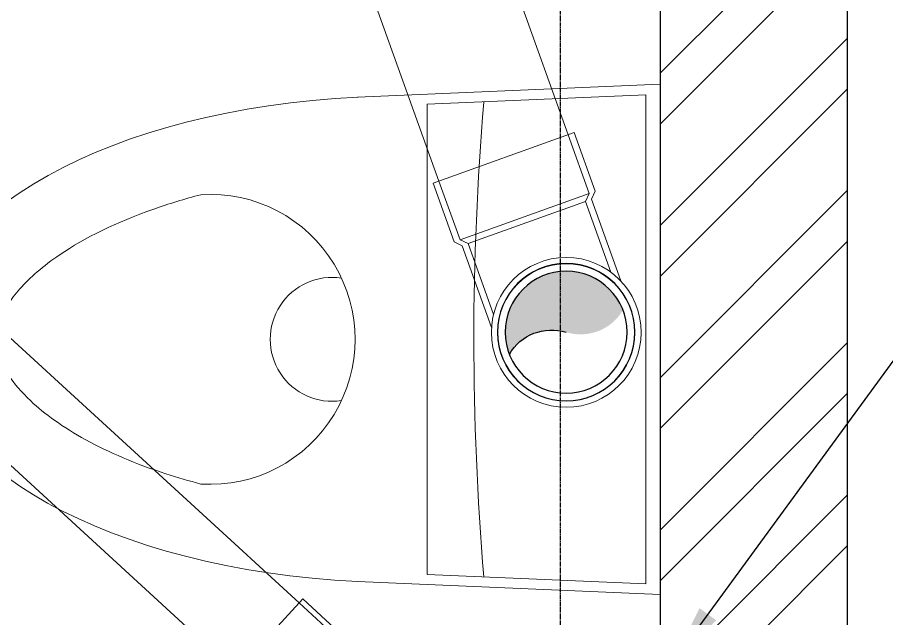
# Model space of a CAD drawing. Header units: millimetres. Extents: x 554 to 29966, y 4404 to 52986.
# Drawn here: x 14545 to 15242, y 26452 to 26933 of the extents above; entities that cross this region are included whole.
import ezdxf

# ---------------------------------------------------------------- set-up
doc = ezdxf.new("R2010")
doc.units = ezdxf.units.MM
doc.linetypes.add('DASHED2', pattern=[0.375, 0.25, -0.125])
for name, color, linetype, lineweight in [('FUR', 7, 'Continuous', 15), ('PP-BEAM', 6, 'DASHED2', 30), ('PP-WALL', 7, 'Continuous', 30), ('SWP', 1, 'Continuous', 15), ('WALL HATCH', 8, 'Continuous', 0)]:
    doc.layers.add(name, color=color, linetype=linetype, lineweight=lineweight)
doc.layers.add('SH - WWP', color=94, linetype='Continuous', lineweight=0, true_color=0x009e00)
doc.layers.add('SH- WWP', color=92, linetype='Continuous')
doc.styles.add('_MAA_200', font='Arial Narrow.ttf', dxfattribs={"height": 100})
doc.dimstyles.new('COLUMN DIM PLAN', dxfattribs={"dimtxt": 100, "dimasz": 50, "dimexe": 0, "dimexo": 0, "dimgap": 30, "dimtad": 0, "dimdec": 0, "dimdsep": 46, "dimtxsty": '_MAA_200', "dimblk": 'ARCHTICK', "dimcen": 2.5, "dimdle": 50, "dimclrd": 256, "dimclre": 256, "dimclrt": 256, "dimadec": 0, "dimazin": 0, "dimtfac": 1, "dimtdec": 0, "dimtmove": 1, "dimatfit": 3, "dimfxl": 1, "dimlwd": -1, "dimlwe": -1, "dimarcsym": 0})

# ---------------------------------------------------------------- blocks, each defined once
blk = doc.blocks.new('A$C34535F5F')
at = {"layer": 'FUR', "linetype": 'Continuous'}
blk.add_line((7.30756374410157, 0.6289789640859454), (7.30756374410157, 15.36669925259684), dxfattribs=at)
for points in [[(-5.1773586165e-06, 15.99469262112598), (9.488228492811686, 15.58530480220997)], [(-5.1773586165e-06, 15.99469262112598), (-5.1773586165e-06, 1.3152593965e-06)], [(0.4518127223655031, 0.333174596772551), (0.4518127223655031, 15.66151933959827), (7.30756374410157, 15.36571497229215)], [(0.4518127223655031, 0.333174596772551), (7.30756374410157, 0.6289789640859454)], [(-4.6040713642e-06, 1.3399976524e-06), (9.488228492811686, 0.4093891341608469)]]:
    blk.add_lwpolyline(points, dxfattribs=at)
for centre, radius, start, end in [((-82.43356653371848, 7.997346968185412), 88.2740429474575, 355.1706320567113, 4.838208005137757), ((14.10840801377526, 7.997650270378471), 4.543575502682315, 86.37742345364931, 273.6225765463507), ((10.28499021323114, 7.997650270378471), 1.940983098056188, 261.2489595723783, 98.7510404280416)]:
    blk.add_arc(centre, radius, start, end, dxfattribs=at)
blk.add_ellipse((8.091878359069597, 7.997346968185412), major_axis=(-15.02705318510713, -0.0004921401246645), ratio=0.5071451269459373, start_param=1.662675256482551, end_param=4.619315705604916, dxfattribs=at)
blk.add_open_spline([(14.39548825315614, 3.463153243726083), (14.91302334903048, 3.598485968635031), (15.40934677680525, 3.749572506610093), (17.04596771268734, 4.324187240336867), (18.04585381200195, 4.820209591939601), (19.3468307128951, 5.698914285413593), (19.76686025955314, 6.068188179050592), (20.37716554440885, 6.759230911126905), (20.5661491521696, 7.076913165647963), (20.75745456179175, 7.559917411002061), (20.79487015915402, 7.743754381349388), (20.81242688527891, 8.097778894311887), (20.79322074065022, 8.271584527238701), (20.67726372099605, 8.666097421998527), (20.57800686318115, 8.887820758710404), (20.25516603674805, 9.380109179502142), (20.03078012623337, 9.649802222483231), (19.30430730882108, 10.33365049375334), (18.72219344881341, 10.75464509321227), (17.28922340967438, 11.53923489571662), (16.4405024759053, 11.90268593577548), (15.14084198456294, 12.32581897137334), (14.77384033749877, 12.43321184765864), (14.39548825317797, 12.53214729703086)], degree=3, knots=[2.047043615697423, 2.047043615697423, 2.047043615697423, 2.047043615697423, 2.176320127587233, 2.176320127587233, 2.497545405150008, 2.497545405150008, 2.720446929078087, 2.720446929078087, 2.943348453006166, 2.943348453006166, 3.116442422806044, 3.116442422806044, 3.289536392605924, 3.289536392605924, 3.462630362405803, 3.462630362405803, 3.635724332205683, 3.635724332205683, 3.888669672234206, 3.888669672234206, 4.14161501226273, 4.14161501226273, 4.23612440737344, 4.23612440737344, 4.23612440737344, 4.23612440737344], dxfattribs=at)
blk = doc.blocks.new('_ArchTick')
at = {"color": 0, "linetype": 'ByBlock', "const_width": 0.15}
blk.add_lwpolyline([(-0.5, -0.5), (0.5, 0.5)], dxfattribs=at)
blk = doc.blocks.new('PP-P TRAP')
at = {"linetype": 'Continuous'}
for p, q in [((-551.8253820829827, 11576.75899293785), (-556.2025601625498, 11572.38181485831)), ((-551.8253820829827, 11576.75899293785), (-516.8796834098467, 11576.75899293785)), ((-516.8796834098465, 11493.0380627053), (-516.8796834098465, 11576.75899293785)), ((-551.8253820829827, 11493.0380627053), (-556.185847199262, 11497.39852782158)), ((-551.8253820829827, 11493.0380627053), (-516.8796834098465, 11493.0380627053))]:
    blk.add_line(p, q, dxfattribs=at)
at = {"linetype": 'Continuous', "ltscale": 0.005}
for p, q in [((-556.185847199262, 11572.39852782157), (-571.660399644338, 11572.39852782157)), ((-550.0192182935675, 11572.39852782157), (-554.3796834098465, 11568.0380627053)), ((-550.0192182935675, 11497.39852782158), (-550.0192182935675, 11572.39852782157)), ((-550.0192182935675, 11572.39852782157), (-516.8796834098467, 11572.39852782157)), ((-554.3796834098465, 11568.0380627053), (-567.7196047644335, 11568.0380627053)), ((-554.3796834098465, 11501.75899293786), (-568.1954321768212, 11501.75899293786)), ((-550.0192182935675, 11497.39852782158), (-554.3796834098465, 11501.75899293786)), ((-556.185847199262, 11497.39852782158), (-572.2578822526878, 11497.39852782158)), ((-550.0192182935675, 11497.39852782158), (-516.8796834098465, 11497.39852782158))]:
    blk.add_line(p, q, dxfattribs=at)
blk.add_line((-516.8796834098467, 11572.39852782157), (-516.8796834098467, 11497.39852782158))
for centre, radius in [((-608.4494508520622, 11535.18922549547), 52.32558139534866), ((-608.449450852138, 11535.18922549547), 47.96511627912035)]:
    blk.add_circle(centre, radius, dxfattribs=at)
blk = doc.blocks.new('PP-WC CONNECTOR BEND')
at = {"lineweight": 30}
h = blk.add_hatch(color=256, dxfattribs=at)
edge = h.paths.add_edge_path()
edge.add_ellipse((-583.9275100874925, 9774.490039917931), major_axis=(19.39290396956005, 18.32186724565119), ratio=1, start_angle=96.33861705339172, end_angle=173.6613829466086, ccw=False)
edge.add_ellipse((-605.224672053997, 9758.421236726892), major_axis=(22.89194586542945, -24.23013451044475), ratio=0.9999999999973738, start_angle=-44.99999999999977, end_angle=135, ccw=False)
edge.add_ellipse((-626.5218340165429, 9742.352433536376), major_axis=(18.3218672456512, -19.39290396956005), ratio=1, start_angle=6.338617053391655, end_angle=83.66138294660833)
at = {"linetype": 'Continuous'}
for p, q in [((-538.1727318340578, 9799.329941152686), (-541.5818227431517, 9795.920850243589)), ((-538.1727318340265, 9799.329941152686), (-504.0818227431201, 9799.329941152744)), ((-504.0818227430058, 9717.51175933456), (-504.0818227431201, 9799.329941152744)), ((-541.5818227431124, 9795.920850243612), (-588.9823970954616, 9795.920850243534)), ((-541.5818227429944, 9720.920850243572), (-588.9823970953393, 9720.920850243496)), ((-538.1727318339242, 9717.511759334506), (-541.5818227430336, 9720.92085024359)), ((-538.1727318339242, 9717.511759334506), (-504.0818227430058, 9717.51175933456))]:
    blk.add_line(p, q, dxfattribs=at)
at = {"linetype": 'Continuous', "ltscale": 0.005}
for p, q in [((-541.5818227431085, 9792.51175933452), (-582.7184718997637, 9792.511759334451)), ((-538.1727318340502, 9795.920850243598), (-541.5818227431085, 9792.51175933452)), ((-541.5818227430376, 9724.32994115268), (-541.5818227431085, 9792.51175933452)), ((-538.1727318340226, 9795.920850243598), (-504.081822743132, 9795.920850243652)), ((-538.1727318339398, 9720.920850243601), (-538.1727318340304, 9795.920850243598)), ((-541.5818227429983, 9724.329941152657), (-582.7184718996575, 9724.329941152597)), ((-538.172731833932, 9720.920850243601), (-541.5818227430376, 9724.32994115268)), ((-538.172731833932, 9720.920850243601), (-504.0818227430216, 9720.920850243652))]:
    blk.add_line(p, q, dxfattribs=at)
at = {"linetype": 'Continuous'}
blk.add_circle((-605.3318227430137, 9758.420850243483), 40.90909090909089, dxfattribs=at)
at = {"linetype": 'Continuous', "ltscale": 0.005}
blk.add_circle((-605.3318227430732, 9758.420850243483), 37.50000000003968, dxfattribs=at)
at = {"lineweight": 30}
for radius in [37.50049768746063, 33.33377572218723]:
    blk.add_circle((-605.224672053997, 9758.421236726896), radius, dxfattribs=at)
blk.add_arc((-626.5218340165429, 9742.352433536376), 26.67912186968674, 319.71194947771, 37.03471536996615, dxfattribs=at)

msp = doc.modelspace()

# ---------------------------------------------------------------- hatches: boundary and pattern name
at = {"layer": 'WALL HATCH'}
h = msp.add_hatch(dxfattribs=at)
h.set_pattern_fill('ANSI32', color=256, scale=230, style=0)
h.set_pattern_definition([(45, (-2728487.738031354, 3305291.588856062), (-60.98795987733971, 60.98795987733972), []), (45, (-2728447.079391504, 3305291.588856062), (-60.98795987733971, 60.98795987733972), [])])
h.paths.add_polyline_path([(15060.43178469094, 25540.57759624989), (15210.43178468955, 25540.57759624989), (15210.43178468955, 27205.57759624989), (15060.43178469094, 27205.57759624989)])
h.paths.add_polyline_path([(14245.43178468955, 25540.57759624989), (15210.43083775242, 25540.57759624989), (15210.43083775242, 25440.57759624989), (14245.43178468955, 25440.57759624989)])

# ---------------------------------------------------------------- linework, layer by layer
at = {"layer": 'PP-BEAM', "lineweight": 30, "ltscale": 3}
for p, q in [((14980.43178476126, 31370.57759493022), (14980.43178468861, 24390.57759625594)), ((15210.43178476126, 31370.5776012171), (15210.43178468862, 24390.57759625408))]:
    msp.add_line(p, q, dxfattribs=at)
at = {"layer": 'PP-WALL', "ltscale": 0.6}
for p, q in [((15210.43178468955, 27205.57759624989), (15210.43178468955, 25440.57759624989)), ((15060.43178469094, 27105.57759625082), (15060.43178469094, 25540.57759624989))]:
    msp.add_line(p, q, dxfattribs=at)
at = {"layer": 'SH - WWP'}
for p, q in [((13602.72189682082, 27535.59867618223), (14771.17620019208, 26464.40686720786)), ((13540.77472834674, 27490.64198604729), (14720.49405154365, 26409.1228609303))]:
    msp.add_line(p, q, dxfattribs=at)
at = {"layer": 'SWP', "linetype": 'Continuous'}
for p, q in [((14783.62757283647, 27405.09224069807), (14986.77717791091, 26839.46437521036)), ((14680.10219624185, 27367.91030421052), (14883.25180131675, 26802.28243872141))]:
    msp.add_line(p, q, dxfattribs=at)

# ---------------------------------------------------------------- block references
at = {"layer": 'FUR', "linetype": 'Continuous', "extrusion": (0, 0, -1), "xscale": -25.55555555550383, "yscale": 25.55555555550383, "zscale": -25.55555555545652, "rotation": 180}
msp.add_blockref('A$C34535F5F', (-15060.43164798443, 26879.9074780479), dxfattribs=at)
at = {"layer": 'SH - WWP', "xscale": -1.000000137044007, "yscale": 1.000000137044007, "zscale": 1.000000137044007, "rotation": 317.4866567311374}
msp.add_blockref('PP-P TRAP', (6569.986839274999, 18283.44713503532), dxfattribs=at)
at = {"layer": 'SWP', "linetype": 'Continuous', "xscale": -1.46666666668198, "yscale": 1.46666666668198, "zscale": 1.46666666668198, "rotation": 289.7561417613791}
msp.add_blockref('PP-WC CONNECTOR BEND', (1215.188732094719, 22678.85042357156), dxfattribs=at)

# ---------------------------------------------------------------- leaders
at = {"layer": 'SH- WWP', "lineweight": 30}
msp.add_leader([(15069.21663845436, 26414.94856885578), (15331.49845384772, 26773.60966053502), (15987.63296825777, 26773.60966053502)], dimstyle='COLUMN DIM PLAN', override={"dimgap": 30, "dimtad": 0, "dimfxl": 5, "dimarcsym": 2}, dxfattribs=at)

doc.saveas('drawing.dxf')
